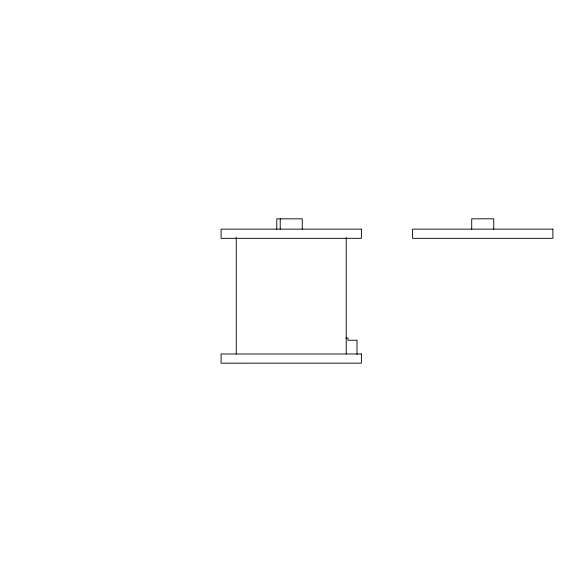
<?xml version="1.0" encoding="UTF-8"?>
<svg xmlns="http://www.w3.org/2000/svg" width="582" height="582" viewBox="0 0 582 582"><rect width="100%" height="100%" fill="white"/><g stroke="black" fill="none" stroke-linecap="round" stroke-linejoin="round"><path stroke-width="0.87" d="M345.883 338.055L347.949 338.055L347.949 340.237L357.013 340.237L357.013 354.358M493.747 229.141L493.747 218.817L471.711 218.817L471.711 229.141M346.239 237.347L346.232 353.98M302.247 229.141L302.269 218.817L276.792 218.839L276.792 229.17M280.218 218.817L280.218 229.141M236.263 237.347L236.27 353.98M361.4 229.141L221.102 229.141L221.102 238.322L361.4 238.322L361.4 229.141M552.9 229.141L412.602 229.141L412.602 238.322L552.9 238.322L552.9 229.141M361.4 353.98L221.102 353.98L221.102 363.183L361.4 363.161L361.4 353.98"/></g></svg>
